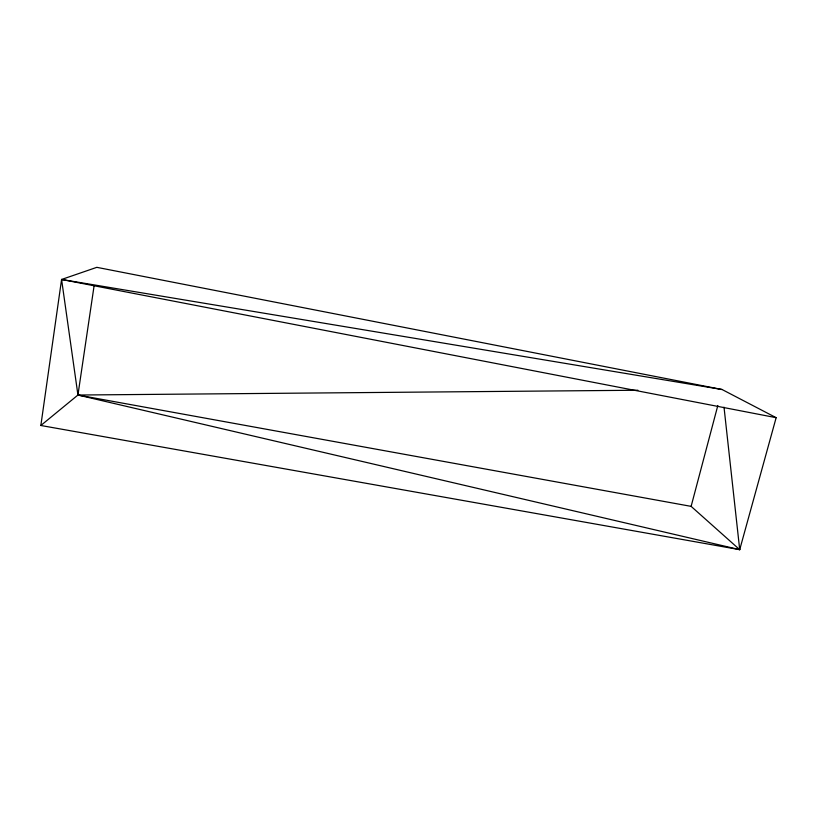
<?xml version="1.0" encoding="UTF-8"?>
<svg xmlns="http://www.w3.org/2000/svg" width="817" height="817" viewBox="0 0 817 817"><rect width="100%" height="100%" fill="white"/><g stroke="black" fill="none" stroke-linecap="round" stroke-linejoin="round"><path stroke-width="1.23" d="M40.85 425.494L61.581 279.475L96.825 267.333L722.065 389.515L776.15 417.681L739.712 549.667L40.85 425.494L77.942 395.03L637.883 390.24M94.047 286.113L77.942 395.03L739.712 549.667L724.015 407.172M739.712 549.667L691.121 506.366L717.826 405.508M691.121 506.366L77.942 395.03L61.581 279.475L722.065 389.515M61.581 279.475L776.15 417.681"/></g></svg>
